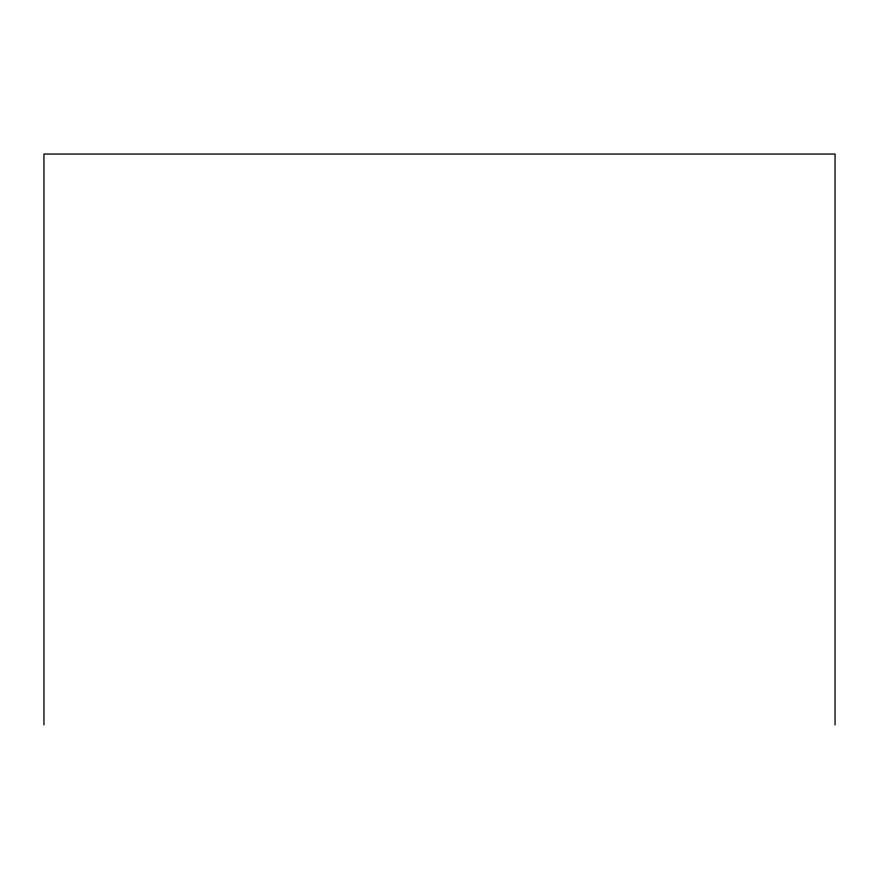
<?xml version="1.0" encoding="UTF-8"?>
<svg xmlns="http://www.w3.org/2000/svg" width="879" height="879" viewBox="0 0 879 879"><rect width="100%" height="100%" fill="white"/><g stroke="black" fill="none" stroke-linecap="round" stroke-linejoin="round"><path stroke-width="1.32" d="M835.05 724.944L835.05 154.056L43.95 154.056L43.95 724.944"/></g></svg>
